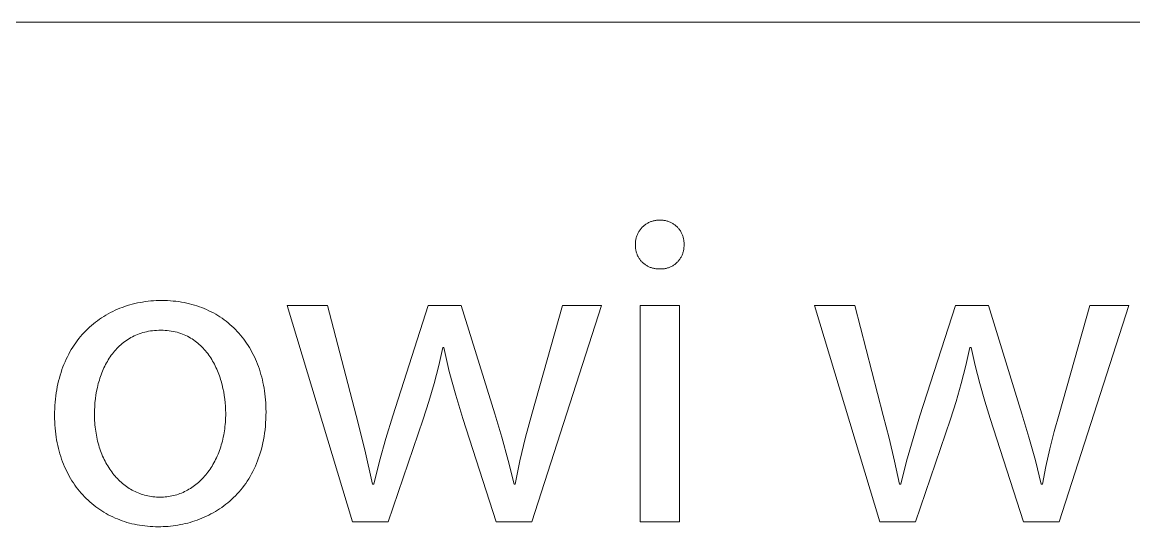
# Model space of a CAD drawing. Header units: millimetres. Extents: x -1246 to 2331, y -493 to 2006.
# Drawn here: x 1677.2 to 1766.2, y -433.3 to -392.9 of the extents above; entities that cross this region are included whole.
import ezdxf

# ---------------------------------------------------------------- set-up
doc = ezdxf.new("R2010")
doc.units = ezdxf.units.MM
doc.header["$MEASUREMENT"] = 0
doc.layers.add('Domyślny', color=7, linetype='Continuous', true_color=0x000000)

msp = doc.modelspace()

# ---------------------------------------------------------------- linework, layer by layer
at = {"layer": 'Domyślny', "color": 18, "lineweight": 15, "true_color": 0x000000}
for p, q in [((979.012, -392.905), (2327.486, -392.905)), ((1727.87, -408.796), (1727.935, -408.785)), ((1727.935, -408.785), (1728.001, -408.776)), ((1728.001, -408.776), (1728.067, -408.77)), ((1728.067, -408.77), (1728.133, -408.766)), ((1728.133, -408.766), (1728.199, -408.764)), ((1728.199, -408.764), (1728.265, -408.764)), ((1728.265, -408.764), (1728.33, -408.763)), ((1728.33, -408.763), (1728.395, -408.764)), ((1728.395, -408.764), (1728.46, -408.767)), ((1728.46, -408.767), (1728.525, -408.772)), ((1728.525, -408.772), (1728.59, -408.78)), ((1728.59, -408.78), (1728.654, -408.79)), ((1728.654, -408.79), (1728.718, -408.802)), ((1726.562, -409.726), (1726.596, -409.669)), ((1726.596, -409.669), (1726.632, -409.613)), ((1726.632, -409.613), (1726.67, -409.558)), ((1726.67, -409.558), (1726.709, -409.505)), ((1726.709, -409.505), (1726.751, -409.454)), ((1726.751, -409.454), (1726.794, -409.403)), ((1726.794, -409.403), (1726.839, -409.355)), ((1726.839, -409.355), (1726.885, -409.308)), ((1726.885, -409.308), (1726.933, -409.262)), ((1726.933, -409.262), (1726.983, -409.218)), ((1726.983, -409.218), (1727.034, -409.176)), ((1727.034, -409.176), (1727.087, -409.136)), ((1727.087, -409.136), (1727.141, -409.098)), ((1727.141, -409.098), (1727.196, -409.061)), ((1727.196, -409.061), (1727.253, -409.027)), ((1727.253, -409.027), (1727.31, -408.994)), ((1727.31, -408.994), (1727.369, -408.964)), ((1727.369, -408.964), (1727.429, -408.935)), ((1727.429, -408.935), (1727.49, -408.909)), ((1727.49, -408.909), (1727.551, -408.884)), ((1727.551, -408.884), (1727.614, -408.862)), ((1727.614, -408.862), (1727.677, -408.842)), ((1727.677, -408.842), (1727.741, -408.825)), ((1727.741, -408.825), (1727.805, -408.809)), ((1727.805, -408.809), (1727.87, -408.796)), ((1728.718, -408.802), (1728.781, -408.816)), ((1728.781, -408.816), (1728.844, -408.833)), ((1728.844, -408.833), (1728.906, -408.851)), ((1728.906, -408.851), (1728.968, -408.872)), ((1728.968, -408.872), (1729.029, -408.895)), ((1729.029, -408.895), (1729.089, -408.92)), ((1729.089, -408.92), (1729.148, -408.947)), ((1729.148, -408.947), (1729.206, -408.976)), ((1729.206, -408.976), (1729.263, -409.007)), ((1729.263, -409.007), (1729.319, -409.04)), ((1729.319, -409.04), (1729.373, -409.075)), ((1729.373, -409.075), (1729.427, -409.112)), ((1729.427, -409.112), (1729.479, -409.151)), ((1729.479, -409.151), (1729.53, -409.192)), ((1729.53, -409.192), (1729.579, -409.234)), ((1729.579, -409.234), (1729.627, -409.278)), ((1729.627, -409.278), (1729.674, -409.323)), ((1729.674, -409.323), (1729.718, -409.37)), ((1729.718, -409.37), (1729.761, -409.419)), ((1729.761, -409.419), (1729.803, -409.469)), ((1729.803, -409.469), (1729.842, -409.521)), ((1729.842, -409.521), (1729.88, -409.574)), ((1729.88, -409.574), (1729.916, -409.628)), ((1729.916, -409.628), (1729.95, -409.683)), ((1729.95, -409.683), (1729.982, -409.74)), ((1726.312, -410.609), (1726.315, -410.543)), ((1726.315, -410.543), (1726.321, -410.477)), ((1726.321, -410.477), (1726.329, -410.411)), ((1726.329, -410.411), (1726.339, -410.346)), ((1726.339, -410.346), (1726.351, -410.281)), ((1726.351, -410.281), (1726.366, -410.216)), ((1726.366, -410.216), (1726.383, -410.152)), ((1726.383, -410.152), (1726.402, -410.089)), ((1726.402, -410.089), (1726.424, -410.026)), ((1726.424, -410.026), (1726.447, -409.964)), ((1726.447, -409.964), (1726.473, -409.903)), ((1726.473, -409.903), (1726.5, -409.843)), ((1726.5, -409.843), (1726.53, -409.784)), ((1726.53, -409.784), (1726.562, -409.726)), ((1729.982, -409.74), (1730.012, -409.797)), ((1730.012, -409.797), (1730.04, -409.856)), ((1730.04, -409.856), (1730.066, -409.916)), ((1730.066, -409.916), (1730.09, -409.976)), ((1730.09, -409.976), (1730.112, -410.037)), ((1730.112, -410.037), (1730.132, -410.099)), ((1730.132, -410.099), (1730.149, -410.162)), ((1730.149, -410.162), (1730.165, -410.225)), ((1730.165, -410.225), (1730.178, -410.289)), ((1730.178, -410.289), (1730.189, -410.353)), ((1730.189, -410.353), (1730.197, -410.417)), ((1730.197, -410.417), (1730.204, -410.482)), ((1730.204, -410.482), (1730.208, -410.547)), ((1730.208, -410.547), (1730.21, -410.612)), ((1726.311, -410.675), (1726.312, -410.609)), ((1726.312, -410.741), (1726.311, -410.675)), ((1726.311, -410.806), (1726.312, -410.741)), ((1726.311, -410.87), (1726.311, -410.806)), ((1726.315, -410.934), (1726.311, -410.87)), ((1726.32, -410.998), (1726.315, -410.934)), ((1726.327, -411.061), (1726.32, -410.998)), ((1726.337, -411.125), (1726.327, -411.061)), ((1726.349, -411.188), (1726.337, -411.125)), ((1726.363, -411.25), (1726.349, -411.188)), ((1726.379, -411.313), (1726.363, -411.25)), ((1726.398, -411.374), (1726.379, -411.313)), ((1726.418, -411.435), (1726.398, -411.374)), ((1726.441, -411.495), (1726.418, -411.435)), ((1730.102, -411.437), (1730.08, -411.497)), ((1730.123, -411.376), (1730.102, -411.437)), ((1730.141, -411.314), (1730.123, -411.376)), ((1730.157, -411.252), (1730.141, -411.314)), ((1730.171, -411.189), (1730.157, -411.252)), ((1730.183, -411.126), (1730.171, -411.189)), ((1730.192, -411.062), (1730.183, -411.126)), ((1730.2, -410.999), (1730.192, -411.062)), ((1730.205, -410.934), (1730.2, -410.999)), ((1730.208, -410.87), (1730.205, -410.934)), ((1730.21, -410.677), (1730.207, -410.741)), ((1730.207, -410.741), (1730.209, -410.806)), ((1730.209, -410.806), (1730.208, -410.87)), ((1730.21, -410.612), (1730.21, -410.677)), ((1726.465, -411.554), (1726.441, -411.495)), ((1726.492, -411.612), (1726.465, -411.554)), ((1726.521, -411.67), (1726.492, -411.612)), ((1726.551, -411.726), (1726.521, -411.67)), ((1726.584, -411.782), (1726.551, -411.726)), ((1726.618, -411.836), (1726.584, -411.782)), ((1726.654, -411.889), (1726.618, -411.836)), ((1726.692, -411.94), (1726.654, -411.889)), ((1726.732, -411.991), (1726.692, -411.94)), ((1726.774, -412.039), (1726.732, -411.991)), ((1726.817, -412.087), (1726.774, -412.039)), ((1726.862, -412.133), (1726.817, -412.087)), ((1726.908, -412.177), (1726.862, -412.133)), ((1726.956, -412.22), (1726.908, -412.177)), ((1727.005, -412.261), (1726.956, -412.22)), ((1727.056, -412.3), (1727.005, -412.261)), ((1727.108, -412.338), (1727.056, -412.3)), ((1727.161, -412.374), (1727.108, -412.338)), ((1729.412, -412.343), (1729.358, -412.379)), ((1729.464, -412.306), (1729.412, -412.343)), ((1729.515, -412.266), (1729.464, -412.306)), ((1729.564, -412.225), (1729.515, -412.266)), ((1729.612, -412.182), (1729.564, -412.225)), ((1729.659, -412.138), (1729.612, -412.182)), ((1729.703, -412.092), (1729.659, -412.138)), ((1729.747, -412.044), (1729.703, -412.092)), ((1729.788, -411.995), (1729.747, -412.044)), ((1729.828, -411.944), (1729.788, -411.995)), ((1729.866, -411.893), (1729.828, -411.944)), ((1729.902, -411.839), (1729.866, -411.893)), ((1729.937, -411.785), (1729.902, -411.839)), ((1729.969, -411.73), (1729.937, -411.785)), ((1730, -411.673), (1729.969, -411.73)), ((1730.029, -411.615), (1730, -411.673)), ((1730.055, -411.557), (1730.029, -411.615)), ((1730.08, -411.497), (1730.055, -411.557)), ((1727.215, -412.407), (1727.161, -412.374)), ((1727.271, -412.439), (1727.215, -412.407)), ((1727.328, -412.469), (1727.271, -412.439)), ((1727.385, -412.498), (1727.328, -412.469)), ((1727.444, -412.524), (1727.385, -412.498)), ((1727.503, -412.548), (1727.444, -412.524)), ((1727.564, -412.57), (1727.503, -412.548)), ((1727.625, -412.589), (1727.564, -412.57)), ((1727.686, -412.607), (1727.625, -412.589)), ((1727.749, -412.623), (1727.686, -412.607)), ((1727.811, -412.636), (1727.749, -412.623)), ((1727.874, -412.648), (1727.811, -412.636)), ((1727.938, -412.657), (1727.874, -412.648)), ((1728.002, -412.664), (1727.938, -412.657)), ((1728.066, -412.668), (1728.002, -412.664)), ((1728.13, -412.671), (1728.066, -412.668)), ((1728.194, -412.671), (1728.13, -412.671)), ((1728.258, -412.675), (1728.194, -412.671)), ((1728.322, -412.677), (1728.258, -412.675)), ((1728.387, -412.677), (1728.322, -412.677)), ((1728.451, -412.675), (1728.387, -412.677)), ((1728.515, -412.67), (1728.451, -412.675)), ((1728.579, -412.663), (1728.515, -412.67)), ((1728.643, -412.654), (1728.579, -412.663)), ((1728.706, -412.643), (1728.643, -412.654)), ((1728.769, -412.629), (1728.706, -412.643)), ((1728.831, -412.614), (1728.769, -412.629)), ((1728.893, -412.596), (1728.831, -412.614)), ((1728.954, -412.576), (1728.893, -412.596)), ((1729.015, -412.554), (1728.954, -412.576)), ((1729.075, -412.53), (1729.015, -412.554)), ((1729.133, -412.504), (1729.075, -412.53)), ((1729.191, -412.476), (1729.133, -412.504)), ((1729.248, -412.445), (1729.191, -412.476)), ((1729.304, -412.413), (1729.248, -412.445)), ((1729.358, -412.379), (1729.304, -412.413)), ((1684.619, -415.988), (1684.808, -415.904)), ((1684.808, -415.904), (1685, -415.825)), ((1685, -415.825), (1685.194, -415.75)), ((1685.194, -415.75), (1685.391, -415.68)), ((1685.391, -415.68), (1685.59, -415.615)), ((1685.59, -415.615), (1685.791, -415.554)), ((1685.791, -415.554), (1685.995, -415.498)), ((1685.995, -415.498), (1686.201, -415.447)), ((1686.201, -415.447), (1686.408, -415.401)), ((1686.408, -415.401), (1686.618, -415.359)), ((1686.618, -415.359), (1686.83, -415.322)), ((1686.83, -415.322), (1687.044, -415.29)), ((1687.044, -415.29), (1687.259, -415.263)), ((1687.259, -415.263), (1687.477, -415.241)), ((1687.477, -415.241), (1687.696, -415.224)), ((1687.696, -415.224), (1687.916, -415.211)), ((1687.916, -415.211), (1688.138, -415.204)), ((1688.138, -415.204), (1688.362, -415.201)), ((1688.362, -415.201), (1688.594, -415.204)), ((1688.594, -415.204), (1688.824, -415.212)), ((1688.824, -415.212), (1689.052, -415.225)), ((1689.052, -415.225), (1689.277, -415.243)), ((1689.277, -415.243), (1689.499, -415.267)), ((1689.499, -415.267), (1689.719, -415.295)), ((1689.719, -415.295), (1689.936, -415.329)), ((1689.936, -415.329), (1690.151, -415.367)), ((1690.151, -415.367), (1690.363, -415.411)), ((1690.363, -415.411), (1690.572, -415.459)), ((1690.572, -415.459), (1690.778, -415.512)), ((1690.778, -415.512), (1690.982, -415.571)), ((1690.982, -415.571), (1691.183, -415.633)), ((1691.183, -415.633), (1691.381, -415.701)), ((1691.381, -415.701), (1691.576, -415.773)), ((1691.576, -415.773), (1691.768, -415.85)), ((1691.768, -415.85), (1691.957, -415.932)), ((1703.65, -432.933), (1698.421, -415.6)), ((1698.421, -415.6), (1701.649, -415.6)), ((1701.649, -415.6), (1703.936, -424.415)), ((1706.878, -424.439), (1709.702, -415.6)), ((1709.702, -415.6), (1712.346, -415.6)), ((1712.346, -415.6), (1715.038, -424.272)), ((1718.004, -424.296), (1720.482, -415.6)), ((1723.603, -415.6), (1718.004, -432.933)), ((1720.482, -415.6), (1723.603, -415.6)), ((1726.693, -415.602), (1729.85, -415.602)), ((1726.693, -432.934), (1726.693, -415.602)), ((1729.85, -415.602), (1729.85, -432.934)), ((1745.901, -432.933), (1740.66, -415.6)), ((1740.66, -415.6), (1743.888, -415.6)), ((1743.888, -415.6), (1746.175, -424.415)), ((1749.106, -424.439), (1751.953, -415.6)), ((1751.953, -415.6), (1754.597, -415.6)), ((1754.597, -415.6), (1757.277, -424.272)), ((1760.255, -424.296), (1762.721, -415.6)), ((1765.842, -415.6), (1760.255, -432.933)), ((1762.721, -415.6), (1765.842, -415.6)), ((1683.204, -416.821), (1683.371, -416.701)), ((1683.371, -416.701), (1683.54, -416.586)), ((1683.54, -416.586), (1683.713, -416.475)), ((1683.713, -416.475), (1683.889, -416.368)), ((1683.889, -416.368), (1684.067, -416.266)), ((1684.067, -416.266), (1684.248, -416.169)), ((1684.248, -416.169), (1684.432, -416.076)), ((1684.432, -416.076), (1684.619, -415.988)), ((1691.957, -415.932), (1692.143, -416.018)), ((1692.143, -416.018), (1692.326, -416.108)), ((1692.326, -416.108), (1692.505, -416.203)), ((1692.505, -416.203), (1692.682, -416.302)), ((1692.682, -416.302), (1692.855, -416.406)), ((1692.855, -416.406), (1693.026, -416.514)), ((1693.026, -416.514), (1693.192, -416.627)), ((1693.192, -416.627), (1693.356, -416.743)), ((1693.356, -416.743), (1693.516, -416.864)), ((1682.129, -417.782), (1682.272, -417.631)), ((1682.272, -417.631), (1682.419, -417.486)), ((1682.419, -417.486), (1682.569, -417.344)), ((1682.569, -417.344), (1682.723, -417.207)), ((1682.723, -417.207), (1682.88, -417.074)), ((1682.88, -417.074), (1683.041, -416.945)), ((1683.041, -416.945), (1683.204, -416.821)), ((1687.301, -417.671), (1687.146, -417.702)), ((1687.458, -417.645), (1687.301, -417.671)), ((1687.618, -417.623), (1687.458, -417.645)), ((1687.782, -417.606), (1687.618, -417.623)), ((1687.948, -417.594), (1687.782, -417.606)), ((1688.118, -417.586), (1687.948, -417.594)), ((1688.291, -417.584), (1688.118, -417.586)), ((1688.464, -417.587), (1688.291, -417.584)), ((1688.634, -417.595), (1688.464, -417.587)), ((1688.8, -417.608), (1688.634, -417.595)), ((1688.963, -417.626), (1688.8, -417.608)), ((1689.124, -417.65), (1688.963, -417.626)), ((1689.28, -417.678), (1689.124, -417.65)), ((1689.434, -417.711), (1689.28, -417.678)), ((1693.516, -416.864), (1693.673, -416.989)), ((1693.673, -416.989), (1693.826, -417.118)), ((1693.826, -417.118), (1693.976, -417.251)), ((1693.976, -417.251), (1694.123, -417.388)), ((1694.123, -417.388), (1694.265, -417.53)), ((1694.265, -417.53), (1694.405, -417.675)), ((1694.405, -417.675), (1694.54, -417.824)), ((1681.467, -418.595), (1681.591, -418.424)), ((1681.591, -418.424), (1681.72, -418.257)), ((1681.72, -418.257), (1681.853, -418.094)), ((1681.853, -418.094), (1681.989, -417.936)), ((1681.989, -417.936), (1682.129, -417.782)), ((1685.296, -418.566), (1685.185, -418.655)), ((1685.409, -418.48), (1685.296, -418.566)), ((1685.525, -418.397), (1685.409, -418.48)), ((1685.644, -418.318), (1685.525, -418.397)), ((1685.766, -418.243), (1685.644, -418.318)), ((1685.891, -418.171), (1685.766, -418.243)), ((1686.019, -418.103), (1685.891, -418.171)), ((1686.149, -418.039), (1686.019, -418.103)), ((1686.283, -417.979), (1686.149, -418.039)), ((1686.419, -417.922), (1686.283, -417.979)), ((1686.559, -417.87), (1686.419, -417.922)), ((1686.701, -417.821), (1686.559, -417.87)), ((1686.846, -417.777), (1686.701, -417.821)), ((1686.995, -417.738), (1686.846, -417.777)), ((1687.146, -417.702), (1686.995, -417.738)), ((1689.584, -417.749), (1689.434, -417.711)), ((1689.732, -417.792), (1689.584, -417.749)), ((1689.876, -417.839), (1689.732, -417.792)), ((1690.017, -417.89), (1689.876, -417.839)), ((1690.155, -417.946), (1690.017, -417.89)), ((1690.289, -418.006), (1690.155, -417.946)), ((1690.421, -418.07), (1690.289, -418.006)), ((1690.55, -418.138), (1690.421, -418.07)), ((1690.675, -418.21), (1690.55, -418.138)), ((1690.798, -418.286), (1690.675, -418.21)), ((1690.917, -418.366), (1690.798, -418.286)), ((1691.034, -418.449), (1690.917, -418.366)), ((1691.147, -418.535), (1691.034, -418.449)), ((1691.258, -418.625), (1691.147, -418.535)), ((1694.54, -417.824), (1694.672, -417.976)), ((1694.672, -417.976), (1694.8, -418.133)), ((1694.8, -418.133), (1694.924, -418.293)), ((1694.924, -418.293), (1695.045, -418.457)), ((1695.045, -418.457), (1695.162, -418.625)), ((1680.902, -419.512), (1681.006, -419.32)), ((1681.006, -419.32), (1681.115, -419.133)), ((1681.115, -419.133), (1681.228, -418.95)), ((1681.228, -418.95), (1681.345, -418.77)), ((1681.345, -418.77), (1681.467, -418.595)), ((1684.403, -419.477), (1684.317, -419.592)), ((1684.491, -419.365), (1684.403, -419.477)), ((1684.582, -419.255), (1684.491, -419.365)), ((1684.675, -419.147), (1684.582, -419.255)), ((1684.772, -419.043), (1684.675, -419.147)), ((1684.871, -418.941), (1684.772, -419.043)), ((1684.973, -418.843), (1684.871, -418.941)), ((1685.077, -418.747), (1684.973, -418.843)), ((1685.185, -418.655), (1685.077, -418.747)), ((1691.366, -418.718), (1691.258, -418.625)), ((1691.471, -418.815), (1691.366, -418.718)), ((1691.573, -418.914), (1691.471, -418.815)), ((1691.672, -419.017), (1691.573, -418.914)), ((1691.768, -419.122), (1691.672, -419.017)), ((1691.861, -419.23), (1691.768, -419.122)), ((1691.952, -419.341), (1691.861, -419.23)), ((1692.039, -419.454), (1691.952, -419.341)), ((1692.124, -419.57), (1692.039, -419.454)), ((1695.162, -418.625), (1695.274, -418.796)), ((1695.274, -418.796), (1695.383, -418.971)), ((1695.383, -418.971), (1695.488, -419.149)), ((1695.488, -419.149), (1695.589, -419.331)), ((1695.589, -419.331), (1695.686, -419.517)), ((1710.881, -418.972), (1710.549, -420.42)), ((1710.952, -418.972), (1710.881, -418.972)), ((1711.401, -420.886), (1710.952, -418.972)), ((1753.12, -418.972), (1752.788, -420.419)), ((1753.203, -418.972), (1753.12, -418.972)), ((1753.531, -420.41), (1753.203, -418.972)), ((1680.442, -420.528), (1680.525, -420.317)), ((1680.525, -420.317), (1680.613, -420.11)), ((1680.613, -420.11), (1680.705, -419.906)), ((1680.705, -419.906), (1680.801, -419.707)), ((1680.801, -419.707), (1680.902, -419.512)), ((1683.862, -420.333), (1683.796, -420.464)), ((1683.931, -420.204), (1683.862, -420.333)), ((1684.003, -420.077), (1683.931, -420.204)), ((1684.078, -419.953), (1684.003, -420.077)), ((1684.155, -419.83), (1684.078, -419.953)), ((1684.235, -419.71), (1684.155, -419.83)), ((1684.317, -419.592), (1684.235, -419.71)), ((1692.206, -419.688), (1692.124, -419.57)), ((1692.286, -419.808), (1692.206, -419.688)), ((1692.362, -419.931), (1692.286, -419.808)), ((1692.436, -420.055), (1692.362, -419.931)), ((1692.508, -420.182), (1692.436, -420.055)), ((1692.576, -420.31), (1692.508, -420.182)), ((1692.642, -420.44), (1692.576, -420.31)), ((1695.686, -419.517), (1695.779, -419.705)), ((1695.779, -419.705), (1695.867, -419.897)), ((1695.867, -419.897), (1695.952, -420.093)), ((1695.952, -420.093), (1696.032, -420.291)), ((1696.032, -420.291), (1696.108, -420.493)), ((1680.156, -421.412), (1680.22, -421.185)), ((1680.22, -421.185), (1680.29, -420.962)), ((1680.29, -420.962), (1680.364, -420.743)), ((1680.364, -420.743), (1680.442, -420.528)), ((1683.503, -421.146), (1683.452, -421.287)), ((1683.556, -421.006), (1683.503, -421.146)), ((1683.612, -420.868), (1683.556, -421.006)), ((1683.671, -420.732), (1683.612, -420.868)), ((1683.732, -420.597), (1683.671, -420.732)), ((1683.796, -420.464), (1683.732, -420.597)), ((1692.705, -420.572), (1692.642, -420.44)), ((1692.766, -420.705), (1692.705, -420.572)), ((1692.824, -420.84), (1692.766, -420.705)), ((1692.88, -420.976), (1692.824, -420.84)), ((1692.933, -421.113), (1692.88, -420.976)), ((1692.983, -421.251), (1692.933, -421.113)), ((1693.031, -421.391), (1692.983, -421.251)), ((1696.108, -420.493), (1696.18, -420.698)), ((1696.18, -420.698), (1696.247, -420.906)), ((1696.247, -420.906), (1696.31, -421.118)), ((1696.31, -421.118), (1696.369, -421.332)), ((1710.549, -420.42), (1710.176, -421.859)), ((1711.913, -422.785), (1711.401, -420.886)), ((1752.788, -420.419), (1752.417, -421.858)), ((1753.896, -421.839), (1753.531, -420.41)), ((1679.946, -422.356), (1679.991, -422.114)), ((1679.991, -422.114), (1680.041, -421.877)), ((1680.041, -421.877), (1680.096, -421.642)), ((1680.096, -421.642), (1680.156, -421.412)), ((1683.237, -422.013), (1683.202, -422.162)), ((1683.275, -421.865), (1683.237, -422.013)), ((1683.316, -421.719), (1683.275, -421.865)), ((1683.359, -421.574), (1683.316, -421.719)), ((1683.404, -421.43), (1683.359, -421.574)), ((1683.452, -421.287), (1683.404, -421.43)), ((1693.076, -421.531), (1693.031, -421.391)), ((1693.119, -421.672), (1693.076, -421.531)), ((1693.197, -421.956), (1693.119, -421.672)), ((1693.266, -422.242), (1693.197, -421.956)), ((1696.369, -421.332), (1696.423, -421.549)), ((1696.423, -421.549), (1696.472, -421.769)), ((1696.472, -421.769), (1696.517, -421.992)), ((1696.517, -421.992), (1696.558, -422.218)), ((1710.176, -421.859), (1709.763, -423.286)), ((1752.417, -421.858), (1752.008, -423.285)), ((1754.299, -423.258), (1753.896, -421.839)), ((1679.842, -423.103), (1679.871, -422.851)), ((1679.871, -422.851), (1679.906, -422.602)), ((1679.906, -422.602), (1679.946, -422.356)), ((1683.086, -422.764), (1683.042, -423.07)), ((1683.139, -422.461), (1683.086, -422.764)), ((1683.202, -422.162), (1683.139, -422.461)), ((1693.325, -422.529), (1693.266, -422.242)), ((1693.374, -422.817), (1693.325, -422.529)), ((1693.414, -423.104), (1693.374, -422.817)), ((1696.558, -422.218), (1696.594, -422.447)), ((1696.594, -422.447), (1696.625, -422.679)), ((1696.625, -422.679), (1696.652, -422.913)), ((1696.652, -422.913), (1696.674, -423.15)), ((1712.489, -424.666), (1711.913, -422.785)), ((1679.776, -424.151), (1679.785, -423.883)), ((1679.785, -423.883), (1679.798, -423.62)), ((1679.798, -423.62), (1679.817, -423.36)), ((1679.817, -423.36), (1679.842, -423.103)), ((1682.985, -423.685), (1682.971, -423.994)), ((1683.009, -423.377), (1682.985, -423.685)), ((1683.042, -423.07), (1683.009, -423.377)), ((1693.445, -423.39), (1693.414, -423.104)), ((1693.467, -423.673), (1693.445, -423.39)), ((1693.48, -423.954), (1693.467, -423.673)), ((1696.674, -423.15), (1696.691, -423.389)), ((1696.691, -423.389), (1696.703, -423.632)), ((1696.703, -423.632), (1696.71, -423.876)), ((1696.71, -423.876), (1696.713, -424.124)), ((1709.763, -423.286), (1709.308, -424.701)), ((1752.008, -423.285), (1751.56, -424.701)), ((1754.74, -424.666), (1754.299, -423.258)), ((1679.774, -424.421), (1679.776, -424.151)), ((1679.776, -424.676), (1679.774, -424.421)), ((1679.784, -424.928), (1679.776, -424.676)), ((1682.971, -423.994), (1682.966, -424.302)), ((1682.966, -424.302), (1682.968, -424.479)), ((1682.968, -424.479), (1682.972, -424.655)), ((1682.972, -424.655), (1682.98, -424.829)), ((1693.458, -424.95), (1693.47, -424.773)), ((1693.47, -424.773), (1693.478, -424.594)), ((1693.478, -424.594), (1693.483, -424.413)), ((1693.484, -424.231), (1693.48, -423.954)), ((1693.483, -424.413), (1693.484, -424.231)), ((1696.7, -424.714), (1696.684, -425.001)), ((1696.709, -424.421), (1696.7, -424.714)), ((1696.713, -424.124), (1696.709, -424.421)), ((1703.936, -424.415), (1704.633, -427.162)), ((1706.319, -426.256), (1706.878, -424.439)), ((1709.308, -424.701), (1706.509, -432.933)), ((1715.145, -432.933), (1712.489, -424.666)), ((1715.038, -424.272), (1715.606, -426.144)), ((1717.502, -426.16), (1718.004, -424.296)), ((1746.175, -424.415), (1746.65, -426.243)), ((1748.554, -426.257), (1749.106, -424.439)), ((1751.56, -424.701), (1748.76, -432.933)), ((1757.396, -432.933), (1754.74, -424.666)), ((1757.277, -424.272), (1757.845, -426.143)), ((1759.86, -425.689), (1760.255, -424.296)), ((1679.797, -425.177), (1679.784, -424.928)), ((1679.815, -425.422), (1679.797, -425.177)), ((1679.838, -425.665), (1679.815, -425.422)), ((1679.867, -425.905), (1679.838, -425.665)), ((1682.98, -424.829), (1682.991, -425.001)), ((1682.991, -425.001), (1683.005, -425.172)), ((1683.005, -425.172), (1683.022, -425.342)), ((1683.022, -425.342), (1683.043, -425.51)), ((1683.043, -425.51), (1683.066, -425.676)), ((1683.066, -425.676), (1683.092, -425.84)), ((1693.354, -425.81), (1693.381, -425.642)), ((1693.381, -425.642), (1693.405, -425.472)), ((1693.405, -425.472), (1693.426, -425.3)), ((1693.426, -425.3), (1693.444, -425.126)), ((1693.444, -425.126), (1693.458, -424.95)), ((1696.633, -425.56), (1696.599, -425.832)), ((1696.662, -425.283), (1696.633, -425.56)), ((1696.684, -425.001), (1696.662, -425.283)), ((1759.508, -427.093), (1759.86, -425.689)), ((1679.9, -426.141), (1679.867, -425.905)), ((1679.938, -426.374), (1679.9, -426.141)), ((1679.981, -426.604), (1679.938, -426.374)), ((1680.028, -426.831), (1679.981, -426.604)), ((1683.092, -425.84), (1683.121, -426.003)), ((1683.121, -426.003), (1683.153, -426.164)), ((1683.153, -426.164), (1683.187, -426.323)), ((1683.187, -426.323), (1683.225, -426.481)), ((1683.225, -426.481), (1683.265, -426.636)), ((1693.175, -426.621), (1693.217, -426.463)), ((1693.217, -426.463), (1693.256, -426.303)), ((1693.256, -426.303), (1693.292, -426.141)), ((1693.292, -426.141), (1693.324, -425.976)), ((1693.324, -425.976), (1693.354, -425.81)), ((1696.514, -426.359), (1696.462, -426.615)), ((1696.559, -426.098), (1696.514, -426.359)), ((1696.599, -425.832), (1696.559, -426.098)), ((1705.807, -428.087), (1706.319, -426.256)), ((1715.606, -426.144), (1716.122, -428.031)), ((1717.061, -428.038), (1717.502, -426.16)), ((1746.65, -426.243), (1747.079, -428.082)), ((1748.046, -428.088), (1748.554, -426.257)), ((1757.845, -426.143), (1758.357, -428.03)), ((1680.081, -427.054), (1680.028, -426.831)), ((1680.138, -427.274), (1680.081, -427.054)), ((1680.199, -427.491), (1680.138, -427.274)), ((1680.265, -427.704), (1680.199, -427.491)), ((1683.265, -426.636), (1683.309, -426.789)), ((1683.309, -426.789), (1683.355, -426.941)), ((1683.355, -426.941), (1683.403, -427.09)), ((1683.403, -427.09), (1683.455, -427.237)), ((1683.455, -427.237), (1683.509, -427.382)), ((1683.509, -427.382), (1683.565, -427.525)), ((1692.868, -427.523), (1692.926, -427.378)), ((1692.926, -427.378), (1692.981, -427.232)), ((1692.981, -427.232), (1693.034, -427.082)), ((1693.034, -427.082), (1693.084, -426.931)), ((1693.084, -426.931), (1693.131, -426.777)), ((1693.131, -426.777), (1693.175, -426.621)), ((1696.275, -427.353), (1696.202, -427.589)), ((1696.343, -427.112), (1696.275, -427.353)), ((1696.405, -426.866), (1696.343, -427.112)), ((1696.462, -426.615), (1696.405, -426.866)), ((1704.633, -427.162), (1705.235, -429.931)), ((1759.199, -428.508), (1759.508, -427.093)), ((1680.336, -427.914), (1680.265, -427.704)), ((1680.411, -428.12), (1680.336, -427.914)), ((1680.49, -428.323), (1680.411, -428.12)), ((1680.574, -428.523), (1680.49, -428.323)), ((1683.565, -427.525), (1683.625, -427.666)), ((1683.625, -427.666), (1683.687, -427.804)), ((1683.687, -427.804), (1683.751, -427.94)), ((1683.751, -427.94), (1683.818, -428.074)), ((1683.818, -428.074), (1683.887, -428.205)), ((1683.887, -428.205), (1683.959, -428.334)), ((1683.959, -428.334), (1684.033, -428.46)), ((1692.39, -428.466), (1692.466, -428.339)), ((1692.466, -428.339), (1692.539, -428.21)), ((1692.539, -428.21), (1692.61, -428.077)), ((1692.61, -428.077), (1692.678, -427.942)), ((1692.678, -427.942), (1692.744, -427.805)), ((1692.744, -427.805), (1692.807, -427.665)), ((1692.807, -427.665), (1692.868, -427.523)), ((1695.953, -428.266), (1695.86, -428.482)), ((1696.041, -428.045), (1695.953, -428.266)), ((1696.124, -427.82), (1696.041, -428.045)), ((1696.202, -427.589), (1696.124, -427.82)), ((1705.342, -429.931), (1705.807, -428.087)), ((1716.122, -428.031), (1716.587, -429.931)), ((1716.682, -429.931), (1717.061, -428.038)), ((1747.079, -428.082), (1747.462, -429.931)), ((1747.581, -429.931), (1748.046, -428.088)), ((1758.357, -428.03), (1758.814, -429.931)), ((1680.662, -428.718), (1680.574, -428.523)), ((1680.754, -428.911), (1680.662, -428.718)), ((1680.851, -429.099), (1680.754, -428.911)), ((1680.951, -429.284), (1680.851, -429.099)), ((1684.033, -428.46), (1684.11, -428.584)), ((1684.11, -428.584), (1684.189, -428.705)), ((1684.189, -428.705), (1684.27, -428.823)), ((1684.27, -428.823), (1684.354, -428.939)), ((1684.354, -428.939), (1684.44, -429.052)), ((1684.44, -429.052), (1684.528, -429.162)), ((1684.528, -429.162), (1684.619, -429.27)), ((1684.619, -429.27), (1684.711, -429.375)), ((1691.797, -429.279), (1691.888, -429.172)), ((1691.888, -429.172), (1691.978, -429.061)), ((1691.978, -429.061), (1692.065, -428.948)), ((1692.065, -428.948), (1692.15, -428.832)), ((1692.15, -428.832), (1692.232, -428.713)), ((1692.232, -428.713), (1692.312, -428.591)), ((1692.312, -428.591), (1692.39, -428.466)), ((1695.554, -429.099), (1695.444, -429.295)), ((1695.661, -428.898), (1695.554, -429.099)), ((1695.763, -428.692), (1695.661, -428.898)), ((1695.86, -428.482), (1695.763, -428.692)), ((1758.933, -429.931), (1759.199, -428.508)), ((1681.055, -429.466), (1680.951, -429.284)), ((1681.164, -429.643), (1681.055, -429.466)), ((1681.276, -429.817), (1681.164, -429.643)), ((1681.392, -429.987), (1681.276, -429.817)), ((1681.512, -430.154), (1681.392, -429.987)), ((1681.636, -430.316), (1681.512, -430.154)), ((1684.711, -429.375), (1684.806, -429.476)), ((1684.806, -429.476), (1684.903, -429.575)), ((1684.903, -429.575), (1685.002, -429.671)), ((1685.002, -429.671), (1685.103, -429.763)), ((1685.103, -429.763), (1685.207, -429.853)), ((1685.207, -429.853), (1685.312, -429.939)), ((1685.312, -429.939), (1685.419, -430.023)), ((1685.419, -430.023), (1685.528, -430.103)), ((1685.528, -430.103), (1685.639, -430.18)), ((1690.771, -430.187), (1690.882, -430.111)), ((1690.882, -430.111), (1690.991, -430.031)), ((1690.991, -430.031), (1691.099, -429.948)), ((1691.099, -429.948), (1691.204, -429.862)), ((1691.204, -429.862), (1691.308, -429.772)), ((1691.308, -429.772), (1691.41, -429.68)), ((1691.41, -429.68), (1691.51, -429.584)), ((1691.51, -429.584), (1691.607, -429.486)), ((1691.607, -429.486), (1691.703, -429.384)), ((1691.703, -429.384), (1691.797, -429.279)), ((1694.959, -430.03), (1694.828, -430.201)), ((1695.086, -429.853), (1694.959, -430.03)), ((1695.209, -429.672), (1695.086, -429.853)), ((1695.329, -429.486), (1695.209, -429.672)), ((1695.444, -429.295), (1695.329, -429.486)), ((1705.235, -429.931), (1705.342, -429.931)), ((1716.587, -429.931), (1716.682, -429.931)), ((1747.462, -429.931), (1747.581, -429.931)), ((1758.814, -429.931), (1758.933, -429.931)), ((1681.763, -430.475), (1681.636, -430.316)), ((1681.894, -430.629), (1681.763, -430.475)), ((1682.028, -430.78), (1681.894, -430.629)), ((1682.166, -430.927), (1682.028, -430.78)), ((1682.308, -431.07), (1682.166, -430.927)), ((1685.639, -430.18), (1685.752, -430.253)), ((1685.752, -430.253), (1685.867, -430.323)), ((1685.867, -430.323), (1685.983, -430.39)), ((1685.983, -430.39), (1686.102, -430.453)), ((1686.102, -430.453), (1686.222, -430.513)), ((1686.222, -430.513), (1686.344, -430.569)), ((1686.344, -430.569), (1686.468, -430.622)), ((1686.468, -430.622), (1686.593, -430.671)), ((1686.593, -430.671), (1686.72, -430.717)), ((1686.72, -430.717), (1686.849, -430.758)), ((1686.849, -430.758), (1686.979, -430.796)), ((1686.979, -430.796), (1687.111, -430.83)), ((1687.111, -430.83), (1687.245, -430.861)), ((1687.245, -430.861), (1687.38, -430.887)), ((1687.38, -430.887), (1687.516, -430.909)), ((1687.516, -430.909), (1687.654, -430.928)), ((1687.654, -430.928), (1687.793, -430.942)), ((1687.793, -430.942), (1687.934, -430.953)), ((1687.934, -430.953), (1688.076, -430.959)), ((1688.076, -430.959), (1688.219, -430.961)), ((1688.219, -430.961), (1688.359, -430.959)), ((1688.359, -430.959), (1688.498, -430.953)), ((1688.498, -430.953), (1688.636, -430.943)), ((1688.636, -430.943), (1688.773, -430.928)), ((1688.773, -430.928), (1688.909, -430.91)), ((1688.909, -430.91), (1689.043, -430.888)), ((1689.043, -430.888), (1689.176, -430.862)), ((1689.176, -430.862), (1689.307, -430.832)), ((1689.307, -430.832), (1689.438, -430.798)), ((1689.438, -430.798), (1689.566, -430.761)), ((1689.566, -430.761), (1689.694, -430.72)), ((1689.694, -430.72), (1689.82, -430.675)), ((1689.82, -430.675), (1689.944, -430.626)), ((1689.944, -430.626), (1690.067, -430.574)), ((1690.067, -430.574), (1690.189, -430.518)), ((1690.189, -430.518), (1690.308, -430.459)), ((1690.308, -430.459), (1690.426, -430.396)), ((1690.426, -430.396), (1690.543, -430.33)), ((1690.543, -430.33), (1690.658, -430.26)), ((1690.658, -430.26), (1690.771, -430.187)), ((1694.12, -430.988), (1693.968, -431.131)), ((1694.268, -430.84), (1694.12, -430.988)), ((1694.413, -430.688), (1694.268, -430.84)), ((1694.555, -430.53), (1694.413, -430.688)), ((1694.693, -430.368), (1694.555, -430.53)), ((1694.828, -430.201), (1694.693, -430.368)), ((1682.453, -431.208), (1682.308, -431.07)), ((1682.601, -431.343), (1682.453, -431.208)), ((1682.752, -431.474), (1682.601, -431.343)), ((1682.907, -431.6), (1682.752, -431.474)), ((1683.065, -431.722), (1682.907, -431.6)), ((1683.226, -431.84), (1683.065, -431.722)), ((1683.39, -431.954), (1683.226, -431.84)), ((1692.998, -431.891), (1692.828, -432.002)), ((1693.167, -431.776), (1692.998, -431.891)), ((1693.332, -431.656), (1693.167, -431.776)), ((1693.496, -431.532), (1693.332, -431.656)), ((1693.656, -431.403), (1693.496, -431.532)), ((1693.814, -431.269), (1693.656, -431.403)), ((1693.968, -431.131), (1693.814, -431.269)), ((1683.557, -432.064), (1683.39, -431.954)), ((1683.726, -432.169), (1683.557, -432.064)), ((1683.899, -432.27), (1683.726, -432.169)), ((1684.075, -432.366), (1683.899, -432.27)), ((1684.253, -432.458), (1684.075, -432.366)), ((1684.434, -432.546), (1684.253, -432.458)), ((1684.618, -432.629), (1684.434, -432.546)), ((1684.804, -432.708), (1684.618, -432.629)), ((1684.993, -432.783), (1684.804, -432.708)), ((1685.184, -432.852), (1684.993, -432.783)), ((1691.2, -432.794), (1691.011, -432.86)), ((1691.387, -432.724), (1691.2, -432.794)), ((1691.574, -432.649), (1691.387, -432.724)), ((1691.758, -432.57), (1691.574, -432.649)), ((1691.941, -432.487), (1691.758, -432.57)), ((1692.122, -432.399), (1691.941, -432.487)), ((1692.302, -432.306), (1692.122, -432.399)), ((1692.479, -432.209), (1692.302, -432.306)), ((1692.654, -432.108), (1692.479, -432.209)), ((1692.828, -432.002), (1692.654, -432.108)), ((1685.378, -432.917), (1685.184, -432.852)), ((1685.574, -432.978), (1685.378, -432.917)), ((1685.772, -433.034), (1685.574, -432.978)), ((1685.972, -433.085), (1685.772, -433.034)), ((1686.175, -433.131), (1685.972, -433.085)), ((1686.38, -433.173), (1686.175, -433.131)), ((1686.587, -433.21), (1686.38, -433.173)), ((1686.796, -433.242), (1686.587, -433.21)), ((1687.007, -433.269), (1686.796, -433.242)), ((1687.219, -433.292), (1687.007, -433.269)), ((1687.434, -433.309), (1687.219, -433.292)), ((1687.65, -433.322), (1687.434, -433.309)), ((1687.868, -433.329), (1687.65, -433.322)), ((1688.088, -433.332), (1687.868, -433.329)), ((1688.284, -433.33), (1688.088, -433.332)), ((1688.481, -433.323), (1688.284, -433.33)), ((1688.677, -433.313), (1688.481, -433.323)), ((1688.874, -433.299), (1688.677, -433.313)), ((1689.071, -433.28), (1688.874, -433.299)), ((1689.267, -433.257), (1689.071, -433.28)), ((1689.463, -433.23), (1689.267, -433.257)), ((1689.659, -433.199), (1689.463, -433.23)), ((1689.855, -433.163), (1689.659, -433.199)), ((1690.049, -433.124), (1689.855, -433.163)), ((1690.243, -433.079), (1690.049, -433.124)), ((1690.437, -433.031), (1690.243, -433.079)), ((1690.629, -432.978), (1690.437, -433.031)), ((1690.82, -432.921), (1690.629, -432.978)), ((1691.011, -432.86), (1690.82, -432.921)), ((1706.509, -432.933), (1703.65, -432.933)), ((1718.004, -432.933), (1715.145, -432.933)), ((1729.85, -432.934), (1726.693, -432.934)), ((1748.76, -432.933), (1745.901, -432.933)), ((1760.255, -432.933), (1757.396, -432.933))]:
    msp.add_line(p, q, dxfattribs=at)

doc.saveas('drawing.dxf')
